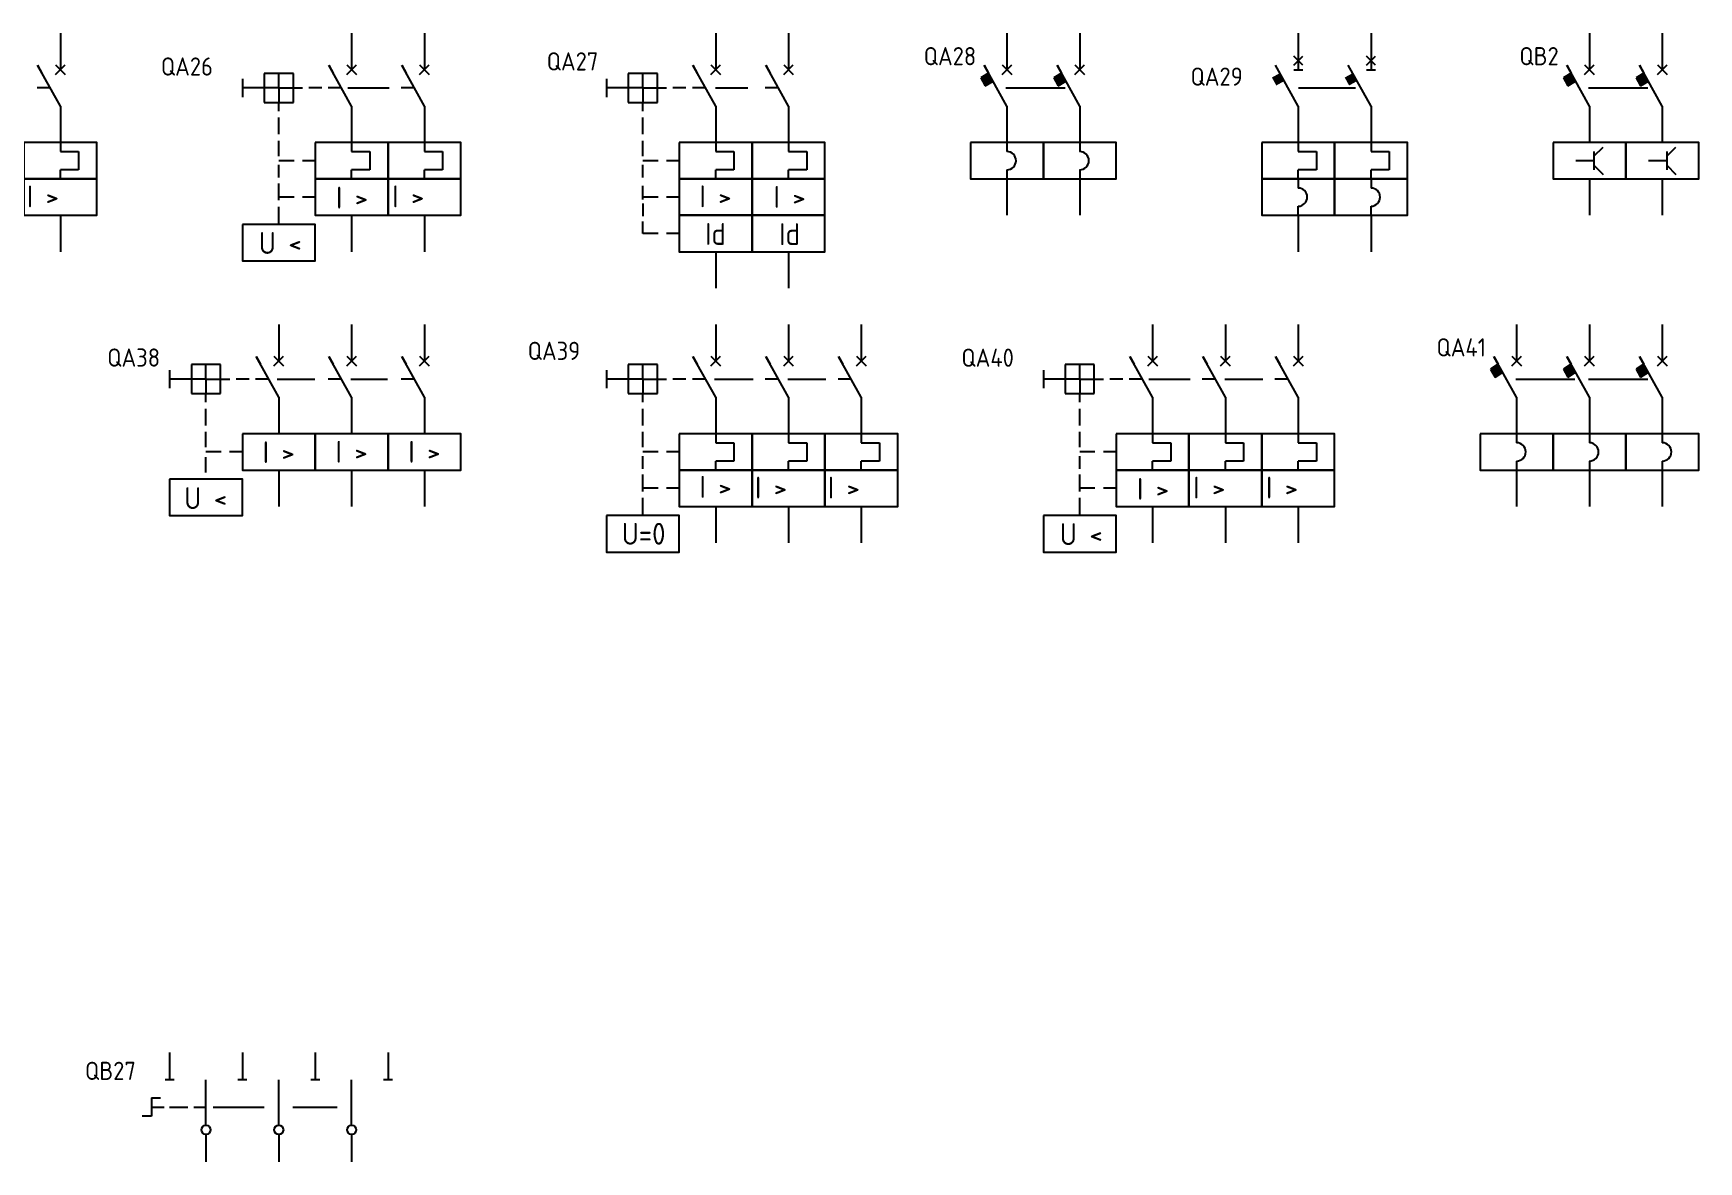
# Model space of a CAD drawing. Header units: millimetres. Extents: x 1746 to 2533, y 1027 to 2108.
# Drawn here: x 2166.3 to 2395, y 1792.5 to 1947.5 of the extents above; entities that cross this region are included whole.
import ezdxf
from ezdxf.enums import TextEntityAlignment as Align

# ---------------------------------------------------------------- set-up
doc = ezdxf.new("R2010")
doc.units = ezdxf.units.MM
for name, color, linetype in [('LINK', 7, 'Continuous'), ('MISC', 7, 'Continuous'), ('SYMS', 7, 'Continuous'), ('TAGS', 7, 'Continuous')]:
    doc.layers.add(name, color=color, linetype=linetype)
doc.styles.add('WD_IEC', font='isocp2.shx', dxfattribs={"width": 0.9, "height": 4})

# ---------------------------------------------------------------- blocks, each defined once
blk = doc.blocks.new('VCB21Q41')
for p, q in [((0, 7.5), (0, 2.5)), ((0, -2.5), (-3.12, 3.12)), ((-3.12, 3.12), (-2.52, 2.03)), ((-0.66, 1.84), (0.66, 3.16)), ((-0.66, 3.16), (0.66, 1.84)), ((-1.39, 0), (-3.2, 0)), ((0, -2.5), (0, -7.5)), ((0, -7.5), (0, -8.75)), ((0, -8.75), (2.5, -8.75)), ((2.5, -8.75), (2.5, -11.25)), ((0, -12.5), (0, -11.25)), ((2.5, -11.25), (0, -11.25)), ((0, -17.5), (0, -22.5))]:
    blk.add_line(p, q)
for points in [[(-5, -7.5), (-5, -12.5), (5, -12.5), (5, -7.5)], [(-5, -12.5), (-5, -17.5), (5, -17.5), (5, -12.5)]]:
    blk.add_lwpolyline(points, close=True)
at = {"style": 'WD_IEC'}
for tag, height, p in [('INST', 2.5, (-7.93, 7.86)), ('LOC', 2.5, (-7.93, 4.86)), ('TAG2', 2.5, (-7.93, 1.86)), ('DESC1', 2.5, (-8.6, -11.72)), ('DESC2', 2.5, (-8.6, -14.72)), ('I', 3, (-0.18, -16.4)), ('DESC3', 2.5, (-8.6, -17.72))]:
    blk.add_attdef(tag, text='', height=height, dxfattribs=at).set_placement(p, align=Align.RIGHT)
blk.add_attdef('TERM01', text='', height=2, rotation=90, dxfattribs=at).set_placement((-1, 7.5), align=Align.RIGHT)
at = {"style": 'WD_IEC', "flags": 1}
for tag, p, height in [('X2TERM01', (0, 7.5), 0.32), ('X4LINK', (-4.85, 0), 0.32), ('X1LINK', (-0.09, 0), 0.32), ('CONTACT', (-5, -7.5), 1), ('FAMILY', (0.69, -20.27), 1), ('X8TERM02', (0, -22.5), 0.32)]:
    blk.add_attdef(tag, p, '', height=height, dxfattribs=at)
at = {"lineweight": 15, "style": 'WD_IEC'}
blk.add_attdef('XREF', text='', height=2.5, dxfattribs=at).set_placement((-8.6, -5.72), align=Align.RIGHT)
at = {"style": 'WD_IEC', "flags": 1}
blk.add_attdef('RATING1', text='', height=2.5, dxfattribs=at).set_placement((-8.6, -8.72), align=Align.RIGHT)
at = {"style": 'WD_IEC'}
blk.add_attdef('TERM02', (-1, -22.5), '', height=2, rotation=90, dxfattribs=at)
blk = doc.blocks.new('VCB11Q45')
for p, q in [((0, 7.5), (0, 2.5)), ((0, -2.5), (-3.12, 3.12)), ((-3.12, 3.12), (-2.52, 2.03)), ((-0.66, 1.84), (0.66, 3.16)), ((-0.66, 3.16), (0.66, 1.84)), ((-15, 1.25), (-15, -1.25)), ((-12, 0), (-15, 0)), ((-10, 2), (-12, 2)), ((-12, 2), (-12, -2)), ((-10, 0), (-12, 0)), ((-10, 0), (-10, 2)), ((-8, 2), (-10, 2)), ((-10, 0), (-10, -2)), ((-10, 0), (-8, 0)), ((-8, -2), (-8, 2)), ((-8, 0), (-6.74, 0)), ((-4.09, 0), (-5.87, 0)), ((-1.39, 0), (-3.2, 0)), ((-12, -2), (-8, -2)), ((-10, -3.19), (-10, -2)), ((-10, -6.36), (-10, -4.08)), ((0, -2.5), (0, -7.5)), ((-10, -9.36), (-10, -7.26)), ((0, -7.5), (0, -8.75)), ((0, -8.75), (2.5, -8.75)), ((2.5, -8.75), (2.5, -11.25)), ((-7.91, -10), (-10, -10)), ((-10, -12.33), (-10, -10.57)), ((-5, -10), (-6.75, -10)), ((0, -12.5), (0, -11.25)), ((2.5, -11.25), (0, -11.25)), ((-10, -15.43), (-10, -13.11)), ((-7.91, -15), (-10, -15)), ((-5, -15), (-6.75, -15)), ((-10, -18.75), (-10, -16.32)), ((0, -17.5), (0, -22.5))]:
    blk.add_line(p, q)
for points in [[(-5, -7.5), (-5, -12.5), (5, -12.5), (5, -7.5)], [(-5, -12.5), (-5, -17.5), (5, -17.5), (5, -12.5)], [(-15, -18.75), (-15, -23.75), (-5, -23.75), (-5, -18.75)]]:
    blk.add_lwpolyline(points, close=True)
at = {"style": 'WD_IEC'}
for tag, p in [('INST', (-19.05, 7.69)), ('LOC', (-19.05, 4.69)), ('TAG1', (-19.05, 1.69)), ('RATING1', (-19.05, -1.31)), ('DESC1', (-18.59, -12.98)), ('DESC2', (-18.59, -15.98)), ('DESC3', (-18.59, -18.98))]:
    blk.add_attdef(tag, text='', height=2.5, dxfattribs=at).set_placement(p, align=Align.RIGHT)
blk.add_attdef('TERM01', text='', height=2, rotation=90, dxfattribs=at).set_placement((-1, 7.5), align=Align.RIGHT)
at = {"style": 'WD_IEC', "flags": 1}
for tag, p, height in [('X2TERM01', (0, 7.5), 0.32), ('MFG', (2.75, 6.5), 1.5), ('CAT', (2.75, 4), 1.5), ('X4LINK', (-15, 0), 0.32), ('X1LINK', (-0.5, 0), 0.32), ('CONTACT', (-5, -7.5), 1), ('COMMON', (-3.75, -8.75), 1), ('ASSYCODE', (0.69, -18.77), 1), ('FAMILY', (0.69, -20.27), 1), ('X8TERM02', (0, -22.5), 0.32), ('CATDESC', (0.69, -21.77), 1)]:
    blk.add_attdef(tag, p, '', height=height, dxfattribs=at)
at = {"lineweight": 15, "style": 'WD_IEC'}
blk.add_attdef('XREF', text='', height=2.5, dxfattribs=at).set_placement((-18.59, -9.98), align=Align.RIGHT)
at = {"style": 'WD_IEC'}
for tag, p in [('I', (0.07, -16.57)), ('U', (-9.79, -22.81))]:
    blk.add_attdef(tag, text='', height=3, dxfattribs=at).set_placement(p, align=Align.CENTER)
blk.add_attdef('TERM02', (-1, -22.5), '', height=2, rotation=90, dxfattribs=at)
blk = doc.blocks.new('VCB21Q45')
for p, q in [((0, 7.5), (0, 2.5)), ((0, -2.5), (-3.12, 3.12)), ((-3.12, 3.12), (-2.52, 2.03)), ((-0.66, 1.84), (0.66, 3.16)), ((-0.66, 3.16), (0.66, 1.84)), ((-1.39, 0), (-3.2, 0)), ((0, -2.5), (0, -7.5)), ((0, -7.5), (0, -8.75)), ((0, -8.75), (2.5, -8.75)), ((2.5, -8.75), (2.5, -11.25)), ((0, -12.5), (0, -11.25)), ((2.5, -11.25), (0, -11.25)), ((0, -17.5), (0, -22.5))]:
    blk.add_line(p, q)
for points in [[(-5, -7.5), (-5, -12.5), (5, -12.5), (5, -7.5)], [(-5, -12.5), (-5, -17.5), (5, -17.5), (5, -12.5)]]:
    blk.add_lwpolyline(points, close=True)
at = {"style": 'WD_IEC'}
for tag, height, p in [('INST', 2.5, (-7.93, 7.86)), ('LOC', 2.5, (-7.93, 4.86)), ('TAG2', 2.5, (-7.93, 1.86)), ('DESC1', 2.5, (-8.6, -11.72)), ('DESC2', 2.5, (-8.6, -14.72)), ('I', 3, (0, -16.4)), ('DESC3', 2.5, (-8.6, -17.72))]:
    blk.add_attdef(tag, text='', height=height, dxfattribs=at).set_placement(p, align=Align.RIGHT)
blk.add_attdef('TERM01', text='', height=2, rotation=90, dxfattribs=at).set_placement((-1, 7.5), align=Align.RIGHT)
at = {"style": 'WD_IEC', "flags": 1}
for tag, p, height in [('X2TERM01', (0, 7.5), 0.32), ('X4LINK', (-4.85, 0), 0.32), ('X1LINK', (-0.09, 0), 0.32), ('CONTACT', (-5, -7.5), 1), ('FAMILY', (0.69, -20.27), 1), ('X8TERM02', (0, -22.5), 0.32)]:
    blk.add_attdef(tag, p, '', height=height, dxfattribs=at)
at = {"lineweight": 15, "style": 'WD_IEC'}
blk.add_attdef('XREF', text='', height=2.5, dxfattribs=at).set_placement((-8.6, -5.72), align=Align.RIGHT)
at = {"style": 'WD_IEC', "flags": 1}
blk.add_attdef('RATING1', text='', height=2.5, dxfattribs=at).set_placement((-8.6, -8.72), align=Align.RIGHT)
at = {"style": 'WD_IEC'}
blk.add_attdef('TERM02', (-1, -22.5), '', height=2, rotation=90, dxfattribs=at)
blk = doc.blocks.new('VCB11Q25')
for p, q in [((0, 7.5), (0, 2.5)), ((0, -2.5), (-3.12, 3.12)), ((-3.12, 3.12), (-2.52, 2.03)), ((-0.66, 1.84), (0.66, 3.16)), ((-0.66, 3.16), (0.66, 1.84)), ((-15, 1.25), (-15, -1.25)), ((-12, 0), (-15, 0)), ((-10, 2), (-12, 2)), ((-12, 2), (-12, -2)), ((-10, 0), (-12, 0)), ((-10, 0), (-10, 2)), ((-8, 2), (-10, 2)), ((-10, 0), (-10, -2)), ((-10, 0), (-8, 0)), ((-8, -2), (-8, 2)), ((-8, 0), (-6.74, 0)), ((-4.09, 0), (-5.87, 0)), ((-1.39, 0), (-3.2, 0)), ((-12, -2), (-8, -2)), ((-10, -3.19), (-10, -2)), ((-10, -6.36), (-10, -4.08)), ((0, -2.5), (0, -7.5)), ((-10, -9.36), (-10, -7.26)), ((0, -7.5), (0, -8.75)), ((0, -8.75), (2.5, -8.75)), ((2.5, -8.75), (2.5, -11.25)), ((-7.91, -10), (-10, -10)), ((-10, -12.33), (-10, -10.57)), ((-5, -10), (-6.75, -10)), ((0, -12.5), (0, -11.25)), ((2.5, -11.25), (0, -11.25)), ((-10, -15.33), (-10, -13.43)), ((-7.91, -15), (-10, -15)), ((-10, -15.9), (-10, -17.6)), ((-5, -15), (-6.75, -15)), ((-10, -20), (-10, -18.35)), ((-7.91, -20), (-10, -20)), ((-5, -20), (-6.75, -20)), ((0, -22.5), (0, -27.5))]:
    blk.add_line(p, q)
for points in [[(-5, -7.5), (-5, -12.5), (5, -12.5), (5, -7.5)], [(-5, -12.5), (-5, -17.5), (5, -17.5), (5, -12.5)], [(-5, -17.5), (-5, -22.5), (5, -22.5), (5, -17.5)]]:
    blk.add_lwpolyline(points, close=True)
at = {"style": 'WD_IEC'}
for tag, p in [('INST', (-16.12, 8.39)), ('LOC', (-16.12, 5.39)), ('TAG1', (-16.12, 2.39)), ('RATING1', (-16.42, -10.84)), ('DESC1', (-16.42, -13.84)), ('DESC2', (-16.42, -16.84)), ('DESC3', (-16.42, -19.84))]:
    blk.add_attdef(tag, text='', height=2.5, dxfattribs=at).set_placement(p, align=Align.RIGHT)
blk.add_attdef('TERM01', text='', height=2, rotation=90, dxfattribs=at).set_placement((-1, 7.5), align=Align.RIGHT)
at = {"style": 'WD_IEC', "flags": 1}
for tag, p, height in [('X2TERM01', (0, 7.5), 0.32), ('MFG', (2.75, 6.5), 1.5), ('CAT', (2.75, 4), 1.5), ('X4LINK', (-15, 0), 0.32), ('X1LINK', (-0.03, 0), 0.32), ('CONTACT', (-5, -7.5), 1), ('COMMON', (-3.75, -8.75), 1), ('ASSYCODE', (0.69, -23.77), 1), ('FAMILY', (0.69, -25.27), 1), ('X8TERM02', (0, -27.5), 0.32), ('CATDESC', (0.69, -26.77), 1)]:
    blk.add_attdef(tag, p, '', height=height, dxfattribs=at)
at = {"lineweight": 15, "style": 'WD_IEC'}
blk.add_attdef('XREF', text='', height=2.5, dxfattribs=at).set_placement((-16.42, -7.84), align=Align.RIGHT)
at = {"style": 'WD_IEC'}
for p in [(-0.02, -16.39), (-0.02, -21.56)]:
    blk.add_attdef('I', text='', height=3, dxfattribs=at).set_placement(p, align=Align.CENTER)
blk.add_attdef('TERM02', (-1, -27.5), '', height=2, rotation=90, dxfattribs=at)
blk = doc.blocks.new('VCB21Q25')
for p, q in [((0, 7.5), (0, 2.5)), ((0, -2.5), (-3.12, 3.12)), ((-3.12, 3.12), (-2.52, 2.03)), ((-0.66, 1.84), (0.66, 3.16)), ((-0.66, 3.16), (0.66, 1.84)), ((-1.39, 0), (-3.2, 0)), ((0, -2.5), (0, -7.5)), ((0, -7.5), (0, -8.75)), ((0, -8.75), (2.5, -8.75)), ((2.5, -8.75), (2.5, -11.25)), ((0, -12.5), (0, -11.25)), ((2.5, -11.25), (0, -11.25)), ((0, -22.5), (0, -27.5))]:
    blk.add_line(p, q)
for points in [[(-5, -7.5), (-5, -12.5), (5, -12.5), (5, -7.5)], [(-5, -12.5), (-5, -17.5), (5, -17.5), (5, -12.5)], [(-5, -17.5), (-5, -22.5), (5, -22.5), (5, -17.5)]]:
    blk.add_lwpolyline(points, close=True)
at = {"style": 'WD_IEC'}
for tag, p in [('INST', (-11.8, 7.94)), ('LOC', (-11.8, 4.94)), ('TAG2', (-11.8, 1.95)), ('DESC1', (-11.48, -10.87)), ('DESC2', (-11.48, -13.87)), ('DESC3', (-11.48, -16.87))]:
    blk.add_attdef(tag, text='', height=2.5, dxfattribs=at).set_placement(p, align=Align.RIGHT)
blk.add_attdef('TERM01', text='', height=2, rotation=90, dxfattribs=at).set_placement((-1, 7.5), align=Align.RIGHT)
at = {"style": 'WD_IEC', "flags": 1}
for tag, p, height in [('X2TERM01', (0, 7.5), 0.32), ('X4LINK', (-5.59, 0), 0.32), ('X1LINK', (-0.01, 0), 0.32), ('CONTACT', (-5, -7.5), 1), ('FAMILY', (0.69, -25.27), 1), ('X8TERM02', (0, -27.5), 0.32)]:
    blk.add_attdef(tag, p, '', height=height, dxfattribs=at)
at = {"lineweight": 15, "style": 'WD_IEC'}
blk.add_attdef('XREF', text='', height=2.5, dxfattribs=at).set_placement((-11.48, -4.87), align=Align.RIGHT)
at = {"style": 'WD_IEC', "flags": 1}
blk.add_attdef('RATING1', text='', height=2.5, dxfattribs=at).set_placement((-11.48, -7.87), align=Align.RIGHT)
at = {"style": 'WD_IEC'}
for p in [(0.16, -16.47), (0.15, -21.59)]:
    blk.add_attdef('I', text='', height=3, dxfattribs=at).set_placement(p, align=Align.CENTER)
blk.add_attdef('TERM02', (-1, -27.5), '', height=2, rotation=90, dxfattribs=at)
blk = doc.blocks.new('VCB11Q146')
blk.add_hatch(color=256).paths.add_polyline_path([(-1.91, 0.94), (-2.52, 2.03), (-3.58, 1.38), (-2.97, 0.28)])
for p, q in [((0, 7.5), (0, 2.5)), ((0, -2.5), (-3.12, 3.12)), ((-3.12, 3.12), (-2.52, 2.03)), ((-0.66, 1.84), (0.66, 3.16)), ((-0.66, 3.16), (0.66, 1.84)), ((-2.52, 2.03), (-3.58, 1.38)), ((-3.58, 1.38), (-2.97, 0.28)), ((-2.97, 0.28), (-1.91, 0.94)), ((0, -2.5), (0, -8.75)), ((0, -11.25), (0, -17.5)), ((0, -12.5), (0, -17.5))]:
    blk.add_line(p, q)
blk.add_lwpolyline([(-5, -7.5), (-5, -12.5), (5, -12.5), (5, -7.5)], close=True)
blk.add_arc((0, -10), 1.25, 270, 90)
at = {"style": 'WD_IEC'}
for tag, p in [('INST', (-4.22, 9.11)), ('LOC', (-4.22, 6.11)), ('TAG1', (-4.22, 3.11)), ('RATING1', (-5.86, -5.86)), ('DESC1', (-5.86, -8.86)), ('DESC2', (-5.86, -11.86)), ('DESC3', (-5.86, -14.86))]:
    blk.add_attdef(tag, text='', height=2.5, dxfattribs=at).set_placement(p, align=Align.RIGHT)
blk.add_attdef('TERM01', text='', height=2, rotation=90, dxfattribs=at).set_placement((-1, 7.5), align=Align.RIGHT)
at = {"style": 'WD_IEC', "flags": 1}
for tag, p, height in [('X2TERM01', (0, 7.5), 0.32), ('MFG', (2.75, 6.5), 1.5), ('CAT', (2.75, 4), 1.5), ('X4LINK', (-2, 0), 0.32), ('X1LINK', (-0.13, 0), 0.32), ('ASSYCODE', (0.69, -13.77), 1), ('FAMILY', (0.69, -15.27), 1), ('CATDESC', (0.69, -16.77), 1), ('X8TERM02', (0, -17.5), 0.32)]:
    blk.add_attdef(tag, p, '', height=height, dxfattribs=at)
at = {"lineweight": 15, "style": 'WD_IEC'}
for tag, p in [('XREF', (-5.86, -2.86)), ('WDTAGALT', (-5.86, -17.86))]:
    blk.add_attdef(tag, text='', height=2.5, dxfattribs=at).set_placement(p, align=Align.RIGHT)
at = {"style": 'WD_IEC'}
blk.add_attdef('TERM02', (-1, -17.5), '', height=2, rotation=90, dxfattribs=at)
blk = doc.blocks.new('VCB21Q146')
blk.add_hatch(color=256).paths.add_polyline_path([(-1.91, 0.94), (-2.52, 2.03), (-3.58, 1.38), (-2.97, 0.28)])
for p, q in [((0, 7.5), (0, 2.5)), ((0, -2.5), (-3.12, 3.12)), ((-3.12, 3.12), (-2.52, 2.03)), ((-0.66, 1.84), (0.66, 3.16)), ((-0.66, 3.16), (0.66, 1.84)), ((-2.52, 2.03), (-3.58, 1.38)), ((-3.58, 1.38), (-2.97, 0.28)), ((-2.97, 0.28), (-1.91, 0.94)), ((0, -2.5), (0, -8.75)), ((0, -11.25), (0, -17.5)), ((0, -12.5), (0, -17.5))]:
    blk.add_line(p, q)
blk.add_lwpolyline([(-5, -7.5), (-5, -12.5), (5, -12.5), (5, -7.5)], close=True)
blk.add_arc((0, -10), 1.25, 270, 90)
at = {"style": 'WD_IEC'}
for tag, p in [('INST', (-4.22, 9.11)), ('LOC', (-4.22, 6.11)), ('TAG2', (-4.22, 3.11)), ('DESC1', (-5.86, -8.86)), ('DESC2', (-5.86, -11.86)), ('DESC3', (-5.86, -14.86))]:
    blk.add_attdef(tag, text='', height=2.5, dxfattribs=at).set_placement(p, align=Align.RIGHT)
blk.add_attdef('TERM01', text='', height=2, rotation=90, dxfattribs=at).set_placement((-1, 7.5), align=Align.RIGHT)
at = {"style": 'WD_IEC', "flags": 1}
for tag, p, height in [('X2TERM01', (0, 7.5), 0.32), ('X4LINK', (-2, 0), 0.32), ('X1LINK', (-0.13, 0), 0.32), ('CONTACT', (0.19, -7.24), 1), ('ASSYCODE', (0.69, -13.77), 1), ('FAMILY', (0.69, -15.27), 1), ('CATDESC', (0.69, -16.77), 1), ('X8TERM02', (0, -17.5), 0.32)]:
    blk.add_attdef(tag, p, '', height=height, dxfattribs=at)
at = {"lineweight": 15, "style": 'WD_IEC'}
for tag, p in [('XREF', (-5.86, -2.86)), ('WDTAGALT', (-5.86, -17.86))]:
    blk.add_attdef(tag, text='', height=2.5, dxfattribs=at).set_placement(p, align=Align.RIGHT)
at = {"style": 'WD_IEC', "flags": 1}
blk.add_attdef('RATING1', text='', height=2.5, dxfattribs=at).set_placement((-5.86, -5.86), align=Align.RIGHT)
at = {"style": 'WD_IEC'}
blk.add_attdef('TERM02', (-1, -17.5), '', height=2, rotation=90, dxfattribs=at)
blk = doc.blocks.new('VCB11Q134')
for p, q in [((0, 7.5), (0, 2.5)), ((0, -2.5), (-3.12, 3.12)), ((-0.62, 3.12), (0.63, 4.37)), ((0.63, 3.12), (-0.62, 4.37)), ((-0.62, 2.5), (0.63, 2.5)), ((0, -2.5), (0, -8.75)), ((0, -7.5), (0, -8.75)), ((0, -8.75), (2.5, -8.75)), ((2.5, -8.75), (2.5, -11.25)), ((0, -12.5), (0, -11.25)), ((2.5, -11.25), (0, -11.25)), ((0, -12.5), (0, -13.75)), ((0, -17.5), (0, -16.25)), ((0, -17.5), (0, -22.5))]:
    blk.add_line(p, q)
for points in [[(-5, -7.5), (-5, -12.5), (5, -12.5), (5, -7.5)], [(-5, -12.5), (-5, -17.5), (5, -17.5), (5, -12.5)]]:
    blk.add_lwpolyline(points, close=True)
blk.add_arc((0, -15), 1.25, 270, 90)
blk.add_solid([(-2.52, 2.03), (-3.61, 1.43), (-1.91, 0.94), (-3.01, 0.33)])
at = {"style": 'WD_IEC'}
for tag, p in [('INST', (-7.62, 6.3)), ('LOC', (-7.62, 3.3)), ('TAG1', (-7.62, 0.3)), ('RATING1', (-7.62, -2.7)), ('DESC1', (-7.62, -15.05)), ('DESC2', (-7.62, -18.05)), ('DESC3', (-7.62, -21.05))]:
    blk.add_attdef(tag, text='', height=2.5, dxfattribs=at).set_placement(p, align=Align.RIGHT)
blk.add_attdef('TERM01', text='', height=2, rotation=90, dxfattribs=at).set_placement((-1, 7.5), align=Align.RIGHT)
at = {"style": 'WD_IEC', "flags": 1}
for tag, p, height in [('X2TERM01', (0, 7.5), 0.32), ('X4LINK', (-2.15, 0), 0.32), ('X1LINK', (0.02, 0), 0.32), ('ASSYCODE', (0.69, -18.77), 1), ('FAMILY', (0.69, -20.27), 1), ('X8TERM02', (0, -22.5), 0.32), ('CATDESC', (0.69, -21.77), 1)]:
    blk.add_attdef(tag, p, '', height=height, dxfattribs=at)
at = {"style": 'WD_IEC', "flags": 9}
for tag, p in [('MFG', (7.81, 5.44)), ('CAT', (7.81, 2.94))]:
    blk.add_attdef(tag, text='', height=1.5, dxfattribs=at).set_placement(p, align=Align.RIGHT)
at = {"lineweight": 15, "style": 'WD_IEC'}
for tag, p in [('XREF', (-7.62, -12.05)), ('WDTAGALT', (-7.62, -24.05))]:
    blk.add_attdef(tag, text='', height=2.5, dxfattribs=at).set_placement(p, align=Align.RIGHT)
at = {"style": 'WD_IEC'}
blk.add_attdef('TERM02', (-1, -22.5), '', height=2, rotation=90, dxfattribs=at)
blk = doc.blocks.new('VCB21Q134')
for p, q in [((0, 7.5), (0, 2.5)), ((0, -2.5), (-3.12, 3.12)), ((-0.62, 3.12), (0.63, 4.37)), ((0.63, 3.12), (-0.62, 4.37)), ((-0.62, 2.5), (0.63, 2.5)), ((0, -2.5), (0, -8.75)), ((0, -7.5), (0, -8.75)), ((0, -8.75), (2.5, -8.75)), ((2.5, -8.75), (2.5, -11.25)), ((0, -12.5), (0, -11.25)), ((2.5, -11.25), (0, -11.25)), ((0, -12.5), (0, -13.75)), ((0, -17.5), (0, -16.25)), ((0, -17.5), (0, -22.5))]:
    blk.add_line(p, q)
for points in [[(-5, -7.5), (-5, -12.5), (5, -12.5), (5, -7.5)], [(-5, -12.5), (-5, -17.5), (5, -17.5), (5, -12.5)]]:
    blk.add_lwpolyline(points, close=True)
blk.add_arc((0, -15), 1.25, 270, 90)
blk.add_solid([(-2.52, 2.03), (-3.61, 1.43), (-1.91, 0.94), (-3.01, 0.33)])
at = {"style": 'WD_IEC'}
for tag, p in [('INST', (-7.62, 6.3)), ('LOC', (-7.62, 3.3)), ('TAG2', (-7.62, 0.3)), ('DESC1', (-7.62, -15.05)), ('DESC2', (-7.62, -18.05)), ('DESC3', (-7.62, -21.05))]:
    blk.add_attdef(tag, text='', height=2.5, dxfattribs=at).set_placement(p, align=Align.RIGHT)
blk.add_attdef('TERM01', text='', height=2, rotation=90, dxfattribs=at).set_placement((-1, 7.5), align=Align.RIGHT)
at = {"style": 'WD_IEC', "flags": 1}
for tag, p, height in [('X2TERM01', (0, 7.5), 0.32), ('X4LINK', (-2.15, 0), 0.32), ('X1LINK', (0.02, 0), 0.32), ('CONTACT', (-5.49, -7.21), 1), ('ASSYCODE', (0.69, -18.77), 1), ('FAMILY', (0.69, -20.27), 1), ('X8TERM02', (0, -22.5), 0.32), ('CATDESC', (0.69, -21.77), 1)]:
    blk.add_attdef(tag, p, '', height=height, dxfattribs=at)
blk.add_attdef('RATING1', text='', height=2.5, dxfattribs=at).set_placement((-7.62, -2.7), align=Align.RIGHT)
at = {"lineweight": 15, "style": 'WD_IEC'}
for tag, p in [('XREF', (-7.62, -12.05)), ('WDTAGALT', (-7.62, -24.05))]:
    blk.add_attdef(tag, text='', height=2.5, dxfattribs=at).set_placement(p, align=Align.RIGHT)
at = {"style": 'WD_IEC'}
blk.add_attdef('TERM02', (-1, -22.5), '', height=2, rotation=90, dxfattribs=at)
blk = doc.blocks.new('VCB11Q138')
blk.add_hatch(color=256).paths.add_polyline_path([(-1.91, 0.94), (-2.52, 2.03), (-3.58, 1.38), (-2.97, 0.28)])
for p, q in [((0, 7.5), (0, 2.5)), ((0, -2.5), (-3.12, 3.12)), ((-3.12, 3.12), (-2.52, 2.03)), ((-0.66, 1.84), (0.66, 3.16)), ((-0.66, 3.16), (0.66, 1.84)), ((-2.52, 2.03), (-3.58, 1.38)), ((-3.58, 1.38), (-2.97, 0.28)), ((-2.97, 0.28), (-1.91, 0.94)), ((0, -2.5), (0, -7.5)), ((0.62, -9.38), (1.88, -8.12)), ((0.62, -8.75), (0.62, -11.25)), ((0.62, -10), (-1.88, -10)), ((0.62, -10.62), (1.88, -11.88)), ((0, -12.5), (0, -17.5))]:
    blk.add_line(p, q)
blk.add_lwpolyline([(-5, -7.5), (-5, -12.5), (5, -12.5), (5, -7.5)], close=True)
at = {"style": 'WD_IEC'}
for tag, p in [('INST', (-4.22, 9.11)), ('LOC', (-4.22, 6.11)), ('TAG1', (-4.22, 3.11)), ('RATING1', (-5.86, -5.86)), ('DESC1', (-5.86, -8.86)), ('DESC2', (-5.86, -11.86)), ('DESC3', (-5.86, -14.86))]:
    blk.add_attdef(tag, text='', height=2.5, dxfattribs=at).set_placement(p, align=Align.RIGHT)
blk.add_attdef('TERM01', text='', height=2, rotation=90, dxfattribs=at).set_placement((-1, 7.5), align=Align.RIGHT)
at = {"style": 'WD_IEC', "flags": 1}
for tag, p, height in [('X2TERM01', (0, 7.5), 0.32), ('MFG', (2.75, 6.5), 1.5), ('CAT', (2.75, 4), 1.5), ('X4LINK', (-2, 0), 0.32), ('X1LINK', (-0.13, 0), 0.32), ('ASSYCODE', (0.69, -13.77), 1), ('FAMILY', (0.69, -15.27), 1), ('CATDESC', (0.69, -16.77), 1), ('X8TERM02', (0, -17.5), 0.32)]:
    blk.add_attdef(tag, p, '', height=height, dxfattribs=at)
at = {"lineweight": 15, "style": 'WD_IEC'}
for tag, p in [('XREF', (-5.86, -2.86)), ('WDTAGALT', (-5.86, -17.86))]:
    blk.add_attdef(tag, text='', height=2.5, dxfattribs=at).set_placement(p, align=Align.RIGHT)
at = {"style": 'WD_IEC'}
blk.add_attdef('TERM02', (-1, -17.5), '', height=2, rotation=90, dxfattribs=at)
blk = doc.blocks.new('VCB21Q138')
blk.add_hatch(color=256).paths.add_polyline_path([(-1.91, 0.94), (-2.52, 2.03), (-3.58, 1.38), (-2.97, 0.28)])
for p, q in [((0, 7.5), (0, 2.5)), ((0, -2.5), (-3.12, 3.12)), ((-3.12, 3.12), (-2.52, 2.03)), ((-0.66, 1.84), (0.66, 3.16)), ((-0.66, 3.16), (0.66, 1.84)), ((-2.52, 2.03), (-3.58, 1.38)), ((-3.58, 1.38), (-2.97, 0.28)), ((-2.97, 0.28), (-1.91, 0.94)), ((0, -2.5), (0, -7.5)), ((0.62, -9.38), (1.88, -8.12)), ((0.62, -8.75), (0.62, -11.25)), ((0.62, -10), (-1.88, -10)), ((0.62, -10.62), (1.88, -11.88)), ((0, -12.5), (0, -17.5))]:
    blk.add_line(p, q)
blk.add_lwpolyline([(-5, -7.5), (-5, -12.5), (5, -12.5), (5, -7.5)], close=True)
at = {"style": 'WD_IEC'}
for tag, p in [('INST', (-4.22, 9.11)), ('LOC', (-4.22, 6.11)), ('TAG2', (-4.22, 3.11)), ('DESC1', (-5.86, -8.86)), ('DESC2', (-5.86, -11.86)), ('DESC3', (-5.86, -14.86))]:
    blk.add_attdef(tag, text='', height=2.5, dxfattribs=at).set_placement(p, align=Align.RIGHT)
blk.add_attdef('TERM01', text='', height=2, rotation=90, dxfattribs=at).set_placement((-1, 7.5), align=Align.RIGHT)
at = {"style": 'WD_IEC', "flags": 1}
for tag, p, height in [('X2TERM01', (0, 7.5), 0.32), ('X4LINK', (-2, 0), 0.32), ('X1LINK', (-0.13, 0), 0.32), ('CONTACT', (0.18, -7.24), 1), ('ASSYCODE', (0.69, -13.77), 1), ('FAMILY', (0.69, -15.27), 1), ('CATDESC', (0.69, -16.77), 1), ('X8TERM02', (0, -17.5), 0.32)]:
    blk.add_attdef(tag, p, '', height=height, dxfattribs=at)
at = {"lineweight": 15, "style": 'WD_IEC'}
for tag, p in [('XREF', (-5.86, -2.86)), ('WDTAGALT', (-5.86, -17.86))]:
    blk.add_attdef(tag, text='', height=2.5, dxfattribs=at).set_placement(p, align=Align.RIGHT)
at = {"style": 'WD_IEC', "flags": 1}
blk.add_attdef('RATING1', text='', height=2.5, dxfattribs=at).set_placement((-5.86, -5.86), align=Align.RIGHT)
at = {"style": 'WD_IEC'}
blk.add_attdef('TERM02', (-1, -17.5), '', height=2, rotation=90, dxfattribs=at)
blk = doc.blocks.new('VCB11Q37')
for p, q in [((0, 7.5), (0, 2.5)), ((0, -2.5), (-3.12, 3.12)), ((-3.12, 3.12), (-2.52, 2.03)), ((-0.66, 1.84), (0.66, 3.16)), ((-0.66, 3.16), (0.66, 1.84)), ((-15, 1.25), (-15, -1.25)), ((-12, 0), (-15, 0)), ((-10, 2), (-12, 2)), ((-12, 2), (-12, -2)), ((-10, 0), (-12, 0)), ((-10, 0), (-10, 2)), ((-8, 2), (-10, 2)), ((-10, 0), (-10, -2)), ((-10, 0), (-8, 0)), ((-8, -2), (-8, 2)), ((-8, 0), (-6.74, 0)), ((-4.09, 0), (-5.87, 0)), ((-1.39, 0), (-3.2, 0)), ((-12, -2), (-8, -2)), ((-10, -3.19), (-10, -2)), ((-10, -6.36), (-10, -4.08)), ((0, -2.5), (0, -7.5)), ((-10, -9.36), (-10, -7.26)), ((-7.91, -10), (-10, -10)), ((-10, -12.83), (-10, -10.73)), ((-5, -10), (-6.75, -10)), ((0, -12.5), (0, -17.5))]:
    blk.add_line(p, q)
for points in [[(-5, -7.5), (-5, -12.5), (5, -12.5), (5, -7.5)], [(-15, -13.75), (-15, -18.75), (-5, -18.75), (-5, -13.75)]]:
    blk.add_lwpolyline(points, close=True)
at = {"style": 'WD_IEC'}
for tag, p in [('INST', (-16.3, 7.71)), ('LOC', (-16.3, 4.71)), ('TAG1', (-16.3, 1.71)), ('RATING1', (-16.86, -8.82)), ('DESC1', (-16.86, -11.82)), ('DESC2', (-16.86, -14.82)), ('DESC3', (-16.86, -17.82))]:
    blk.add_attdef(tag, text='', height=2.5, dxfattribs=at).set_placement(p, align=Align.RIGHT)
blk.add_attdef('TERM01', text='', height=2, rotation=90, dxfattribs=at).set_placement((-1, 7.5), align=Align.RIGHT)
at = {"style": 'WD_IEC', "flags": 1}
for tag, p, height in [('X2TERM01', (0, 7.5), 0.32), ('MFG', (2.75, 6.5), 1.5), ('CAT', (2.75, 4), 1.5), ('X4LINK', (-15, 0), 0.32), ('X1LINK', (-0.24, 0), 0.32), ('CONTACT', (-5, -7.5), 1), ('COMMON', (-3.75, -8.75), 1), ('ASSYCODE', (0.69, -13.77), 1), ('FAMILY', (0.69, -15.27), 1), ('CATDESC', (0.69, -16.77), 1), ('X8TERM02', (0, -17.5), 0.32)]:
    blk.add_attdef(tag, p, '', height=height, dxfattribs=at)
at = {"lineweight": 15, "style": 'WD_IEC'}
blk.add_attdef('XREF', text='', height=2.5, dxfattribs=at).set_placement((-16.86, -5.82), align=Align.RIGHT)
at = {"style": 'WD_IEC'}
for tag, p in [('I', (0, -11.54)), ('U', (-10.04, -17.86))]:
    blk.add_attdef(tag, text='', height=3, dxfattribs=at).set_placement(p, align=Align.CENTER)
blk.add_attdef('TERM02', (-1, -17.5), '', height=2, rotation=90, dxfattribs=at)
blk = doc.blocks.new('VCB21Q37')
for p, q in [((0, 7.5), (0, 2.5)), ((0, -2.5), (-3.12, 3.12)), ((-3.12, 3.12), (-2.52, 2.03)), ((-0.66, 1.84), (0.66, 3.16)), ((-0.66, 3.16), (0.66, 1.84)), ((-1.39, 0), (-3.2, 0)), ((0, -2.5), (0, -7.5)), ((0, -12.5), (0, -17.5))]:
    blk.add_line(p, q)
blk.add_lwpolyline([(-5, -7.5), (-5, -12.5), (5, -12.5), (5, -7.5)], close=True)
at = {"style": 'WD_IEC'}
for tag, p in [('INST', (-6.46, 7.92)), ('LOC', (-6.46, 4.92)), ('TAG2', (-6.46, 1.92)), ('DESC1', (-6.69, -11.47)), ('DESC2', (-6.69, -14.47)), ('DESC3', (-6.69, -17.47))]:
    blk.add_attdef(tag, text='', height=2.5, dxfattribs=at).set_placement(p, align=Align.RIGHT)
blk.add_attdef('TERM01', text='', height=2, rotation=90, dxfattribs=at).set_placement((-1, 7.5), align=Align.RIGHT)
at = {"style": 'WD_IEC', "flags": 1}
for tag, p, height in [('X2TERM01', (0, 7.5), 0.32), ('X4LINK', (-5.06, 0), 0.32), ('X1LINK', (-0.11, 0), 0.32), ('CONTACT', (-5, -7.5), 1), ('FAMILY', (0.69, -15.27), 1), ('X8TERM02', (0, -17.5), 0.32)]:
    blk.add_attdef(tag, p, '', height=height, dxfattribs=at)
at = {"lineweight": 15, "style": 'WD_IEC'}
blk.add_attdef('XREF', text='', height=2.5, dxfattribs=at).set_placement((-6.69, -5.47), align=Align.RIGHT)
at = {"style": 'WD_IEC', "flags": 1}
blk.add_attdef('RATING1', text='', height=2.5, dxfattribs=at).set_placement((-6.69, -8.47), align=Align.RIGHT)
at = {"style": 'WD_IEC'}
blk.add_attdef('I', text='', height=3, dxfattribs=at).set_placement((0.01, -11.48), align=Align.CENTER)
blk.add_attdef('TERM02', (-1, -17.5), '', height=2, rotation=90, dxfattribs=at)
blk = doc.blocks.new('VCB11Q41')
for p, q in [((0, 7.5), (0, 2.5)), ((0, -2.5), (-3.12, 3.12)), ((-3.12, 3.12), (-2.52, 2.03)), ((-0.66, 1.84), (0.66, 3.16)), ((-0.66, 3.16), (0.66, 1.84)), ((-15, 1.25), (-15, -1.25)), ((-12, 0), (-15, 0)), ((-10, 2), (-12, 2)), ((-12, 2), (-12, -2)), ((-10, 0), (-12, 0)), ((-10, 0), (-10, 2)), ((-8, 2), (-10, 2)), ((-10, 0), (-10, -2)), ((-10, 0), (-8, 0)), ((-8, -2), (-8, 2)), ((-8, 0), (-6.74, 0)), ((-4.09, 0), (-5.87, 0)), ((-1.39, 0), (-3.2, 0)), ((-12, -2), (-8, -2)), ((-10, -3.19), (-10, -2)), ((-10, -6.36), (-10, -4.08)), ((0, -2.5), (0, -7.5)), ((-10, -9.36), (-10, -7.26)), ((0, -7.5), (0, -8.75)), ((0, -8.75), (2.5, -8.75)), ((2.5, -8.75), (2.5, -11.25)), ((-7.91, -10), (-10, -10)), ((-10, -12.33), (-10, -10.57)), ((-5, -10), (-6.75, -10)), ((0, -12.5), (0, -11.25)), ((2.5, -11.25), (0, -11.25)), ((-10, -15.43), (-10, -13.11)), ((-7.91, -15), (-10, -15)), ((-5, -15), (-6.75, -15)), ((-10, -18.75), (-10, -16.32)), ((0, -17.5), (0, -22.5))]:
    blk.add_line(p, q)
for points in [[(-5, -7.5), (-5, -12.5), (5, -12.5), (5, -7.5)], [(-5, -12.5), (-5, -17.5), (5, -17.5), (5, -12.5)], [(-15, -18.75), (-15, -23.75), (-5, -23.75), (-5, -18.75)]]:
    blk.add_lwpolyline(points, close=True)
at = {"style": 'WD_IEC'}
for tag, p in [('INST', (-18.6, 8.63)), ('LOC', (-18.6, 5.63)), ('TAG1', (-18.6, 2.63)), ('RATING1', (-18.6, -8.72)), ('DESC1', (-18.6, -11.72)), ('DESC2', (-18.6, -14.72)), ('DESC3', (-18.6, -17.72))]:
    blk.add_attdef(tag, text='', height=2.5, dxfattribs=at).set_placement(p, align=Align.RIGHT)
blk.add_attdef('TERM01', text='', height=2, rotation=90, dxfattribs=at).set_placement((-1, 7.5), align=Align.RIGHT)
at = {"style": 'WD_IEC', "flags": 1}
for tag, p, height in [('X2TERM01', (0, 7.5), 0.32), ('MFG', (2.75, 6.5), 1.5), ('CAT', (2.75, 4), 1.5), ('X4LINK', (-15, 0), 0.32), ('X1LINK', (-0.17, 0), 0.32), ('CONTACT', (-5, -7.5), 1), ('COMMON', (-3.75, -8.75), 1), ('ASSYCODE', (0.69, -18.77), 1), ('FAMILY', (0.69, -20.27), 1), ('X8TERM02', (0, -22.5), 0.32), ('CATDESC', (0.69, -21.77), 1)]:
    blk.add_attdef(tag, p, '', height=height, dxfattribs=at)
at = {"lineweight": 15, "style": 'WD_IEC'}
blk.add_attdef('XREF', text='', height=2.5, dxfattribs=at).set_placement((-18.6, -5.72), align=Align.RIGHT)
at = {"style": 'WD_IEC'}
for tag, p in [('I', (-0.01, -16.3)), ('U', (-9.89, -22.75))]:
    blk.add_attdef(tag, text='', height=3, dxfattribs=at).set_placement(p, align=Align.CENTER)
blk.add_attdef('TERM02', (-1, -22.5), '', height=2, rotation=90, dxfattribs=at)
blk = doc.blocks.new('VDS11Q89')
for p, q in [((-5, 7.5), (-5, 3.75)), ((5, 7.5), (5, 3.75)), ((-4.38, 3.75), (-5.62, 3.75)), ((0, -2.5), (0, 3.75)), ((5.62, 3.75), (4.38, 3.75)), ((-7.5, 1.25), (-7.5, -1.25)), ((-7.5, 1.25), (-6.25, 1.25)), ((-5, 0), (-2.51, 0)), ((-1.65, 0), (0, 0)), ((-7.5, -1.25), (-8.75, -1.25)), ((-7.5, 0), (-5.75, 0)), ((0, -3.75), (0, -7.5))]:
    blk.add_line(p, q)
blk.add_circle((0, -3.12), 0.625)
at = {"style": 'WD_IEC'}
for tag, p in [('INST', (-9.63, 9.73)), ('LOC', (-9.63, 6.73)), ('TAG1', (-9.63, 3.73)), ('RATING1', (-9.63, -6.35)), ('DESC1', (-9.63, -12.35)), ('DESC2', (-9.63, -15.35)), ('DESC3', (-9.63, -18.35))]:
    blk.add_attdef(tag, text='', height=2.5, dxfattribs=at).set_placement(p, align=Align.RIGHT)
for tag, p in [('TERM02', (-6, 7.5)), ('TERM03', (4, 7.5))]:
    blk.add_attdef(tag, text='', height=2, rotation=90, dxfattribs=at).set_placement(p, align=Align.RIGHT)
at = {"style": 'WD_IEC', "flags": 1}
for tag, p, height in [('X2TERM02', (-5, 7.5), 0.32), ('X2TERM03', (5, 7.5), 0.32), ('MFG', (7.33, 6.5), 1.5), ('CAT', (7.33, 4), 1.5), ('X4LINK', (-9.18, 0), 0.32), ('X1LINK', (0.97, 0), 0.32), ('X8TERM01', (0, -7.5), 0.32), ('ASSYCODE', (1, -9), 1), ('FAMILY', (1, -10.5), 1), ('CATDESC', (1, -12), 1), ('CONTACT', (1, -13.5), 1)]:
    blk.add_attdef(tag, p, '', height=height, dxfattribs=at)
at = {"style": 'WD_IEC'}
blk.add_attdef('TERM01', (-1, -7.5), '', height=2, rotation=90, dxfattribs=at)
at = {"lineweight": 15, "style": 'WD_IEC'}
blk.add_attdef('XREF', text='', height=2.5, dxfattribs=at).set_placement((-9.63, -9.35), align=Align.RIGHT)
blk = doc.blocks.new('VDS21Q89')
for p, q in [((-5, 7.5), (-5, 3.75)), ((5, 7.5), (5, 3.75)), ((-4.38, 3.75), (-5.62, 3.75)), ((0, -2.5), (0, 3.75)), ((5.62, 3.75), (4.38, 3.75)), ((0, -3.75), (0, -7.5))]:
    blk.add_line(p, q)
blk.add_circle((0, -3.12), 0.625)
at = {"style": 'WD_IEC'}
for tag, p in [('INST', (-9.63, 9.68)), ('LOC', (-9.63, 6.68)), ('TAG2', (-9.63, 3.68)), ('RATING1', (-9.63, -6.66)), ('DESC1', (-9.63, -12.66)), ('DESC2', (-9.63, -15.66)), ('DESC3', (-9.63, -18.66))]:
    blk.add_attdef(tag, text='', height=2.5, dxfattribs=at).set_placement(p, align=Align.RIGHT)
for tag, p in [('TERM02', (-6, 7.5)), ('TERM03', (4, 7.5))]:
    blk.add_attdef(tag, text='', height=2, rotation=90, dxfattribs=at).set_placement(p, align=Align.RIGHT)
at = {"style": 'WD_IEC', "flags": 1}
for tag, p, height in [('X2TERM02', (-5, 7.5), 0.32), ('X2TERM03', (5, 7.5), 0.32), ('X4LINK', (-2, 0), 0.32), ('X1LINK', (1.95, 0), 0.32), ('X8TERM01', (0, -7.5), 0.32), ('FAMILY', (1, -10.81), 1), ('CONTACT', (1, -13.81), 1)]:
    blk.add_attdef(tag, p, '', height=height, dxfattribs=at)
at = {"style": 'WD_IEC'}
blk.add_attdef('TERM01', (-1, -7.5), '', height=2, rotation=90, dxfattribs=at)
at = {"lineweight": 15, "style": 'WD_IEC'}
blk.add_attdef('XREF', text='', height=2.5, dxfattribs=at).set_placement((-9.63, -9.66), align=Align.RIGHT)

msp = doc.modelspace()

# ---------------------------------------------------------------- linework, layer by layer
at = {"layer": 'LINK'}
for points in [[(2209.5, 1940), (2215.15, 1940)], [(2259.97, 1940), (2264.41, 1940)], [(2299.87, 1940), (2308, 1940)], [(2340.02, 1940), (2347.85, 1940)], [(2379.87, 1940), (2388, 1940)], [(2199.76, 1900), (2204.94, 1900)], [(2209.89, 1900), (2214.94, 1900)], [(2259.83, 1900), (2265.15, 1900)], [(2269.91, 1900), (2275.15, 1900)], [(2319.5, 1900), (2325.15, 1900)], [(2329.91, 1900), (2335.15, 1900)], [(2369.87, 1900), (2378, 1900)], [(2379.87, 1900), (2388, 1900)], [(2190.97, 1800), (2198, 1800)], [(2201.95, 1800), (2208, 1800)]]:
    msp.add_lwpolyline(points, dxfattribs=at)

# ---------------------------------------------------------------- block references
at = {"layer": 'SYMS'}
ref = msp.add_blockref('VCB21Q41', (2170, 1940), dxfattribs=at)
ref.add_attrib('I', 'I >', dxfattribs={"layer": 'MISC', "height": 3, "style": 'WD_IEC'}).set_placement((2169.82, 1923.6), align=Align.RIGHT)
ref = msp.add_blockref('VCB11Q45', (2210, 1940), dxfattribs=at)
ref.add_attrib('I', 'I >', dxfattribs={"layer": 'MISC', "height": 3, "style": 'WD_IEC'}).set_placement((2210.07, 1923.43), align=Align.CENTER)
ref.add_attrib('U', 'U <', dxfattribs={"layer": 'MISC', "height": 3, "style": 'WD_IEC'}).set_placement((2200.21, 1917.19), align=Align.CENTER)
ref.add_attrib('TAG1', 'QA26', dxfattribs={"layer": 'TAGS', "height": 2.5, "style": 'WD_IEC'}).set_placement((2190.95, 1941.69), align=Align.RIGHT)
ref = msp.add_blockref('VCB21Q45', (2220, 1940), dxfattribs=at)
ref.add_attrib('I', 'I >', dxfattribs={"layer": 'MISC', "height": 3, "style": 'WD_IEC'}).set_placement((2220, 1923.6), align=Align.RIGHT)
ref = msp.add_blockref('VCB11Q25', (2260, 1940), dxfattribs=at)
ref.add_attrib('I', 'Id', dxfattribs={"layer": 'MISC', "height": 3, "style": 'WD_IEC'}).set_placement((2259.98, 1918.44), align=Align.CENTER)
ref.add_attrib('I', 'I >', dxfattribs={"layer": 'MISC', "height": 3, "style": 'WD_IEC'}).set_placement((2259.98, 1923.61), align=Align.CENTER)
ref.add_attrib('TAG1', 'QA27', dxfattribs={"layer": 'TAGS', "height": 2.5, "style": 'WD_IEC'}).set_placement((2243.88, 1942.39), align=Align.RIGHT)
ref = msp.add_blockref('VCB21Q25', (2270, 1940), dxfattribs=at)
ref.add_attrib('I', 'I >', dxfattribs={"layer": 'MISC', "height": 3, "style": 'WD_IEC'}).set_placement((2270.16, 1923.53), align=Align.CENTER)
ref.add_attrib('I', 'Id', dxfattribs={"layer": 'MISC', "height": 3, "style": 'WD_IEC'}).set_placement((2270.15, 1918.41), align=Align.CENTER)
ref = msp.add_blockref('VCB11Q146', (2300, 1940), dxfattribs=at)
ref.add_attrib('TAG1', 'QA28', dxfattribs={"layer": 'TAGS', "height": 2.5, "style": 'WD_IEC'}).set_placement((2295.78, 1943.11), align=Align.RIGHT)
for name, p in [('VCB21Q146', (2310, 1940)), ('VCB21Q134', (2350, 1940)), ('VCB21Q138', (2390, 1940)), ('VCB21Q146', (2380, 1900)), ('VCB21Q146', (2390, 1900)), ('VDS21Q89', (2200, 1800)), ('VDS21Q89', (2210, 1800))]:
    msp.add_blockref(name, p, dxfattribs=at)
ref = msp.add_blockref('VCB11Q134', (2340, 1940), dxfattribs=at)
ref.add_attrib('TAG1', 'QA29', dxfattribs={"layer": 'TAGS', "height": 2.5, "style": 'WD_IEC'}).set_placement((2332.38, 1940.3), align=Align.RIGHT)
ref = msp.add_blockref('VCB11Q138', (2380, 1940), dxfattribs=at)
ref.add_attrib('TAG1', 'QB2', dxfattribs={"layer": 'TAGS', "height": 2.5, "style": 'WD_IEC'}).set_placement((2375.78, 1943.11), align=Align.RIGHT)
ref = msp.add_blockref('VCB11Q37', (2200, 1900), dxfattribs=at)
ref.add_attrib('I', 'I >', dxfattribs={"layer": 'MISC', "height": 3, "style": 'WD_IEC'}).set_placement((2200, 1888.46), align=Align.CENTER)
ref.add_attrib('U', 'U <', dxfattribs={"layer": 'MISC', "height": 3, "style": 'WD_IEC'}).set_placement((2189.96, 1882.14), align=Align.CENTER)
ref.add_attrib('TAG1', 'QA38', dxfattribs={"layer": 'TAGS', "height": 2.5, "style": 'WD_IEC'}).set_placement((2183.7, 1901.71), align=Align.RIGHT)
ref = msp.add_blockref('VCB21Q37', (2210, 1900), dxfattribs=at)
ref.add_attrib('I', 'I >', dxfattribs={"layer": 'MISC', "height": 3, "style": 'WD_IEC'}).set_placement((2210.01, 1888.52), align=Align.CENTER)
ref = msp.add_blockref('VCB21Q37', (2220, 1900), dxfattribs=at)
ref.add_attrib('I', 'I >', dxfattribs={"layer": 'MISC', "height": 3, "style": 'WD_IEC'}).set_placement((2220.01, 1888.52), align=Align.CENTER)
ref = msp.add_blockref('VCB11Q41', (2260, 1900), dxfattribs=at)
ref.add_attrib('U', 'U=0', dxfattribs={"layer": 'MISC', "height": 3, "style": 'WD_IEC'}).set_placement((2250.11, 1877.25), align=Align.CENTER)
ref.add_attrib('TAG1', 'QA39', dxfattribs={"layer": 'TAGS', "height": 2.5, "style": 'WD_IEC'}).set_placement((2241.4, 1902.63), align=Align.RIGHT)
ref.add_attrib('I', 'I >', dxfattribs={"layer": 'MISC', "height": 3, "style": 'WD_IEC'}).set_placement((2259.99, 1883.7), align=Align.CENTER)
ref = msp.add_blockref('VCB21Q41', (2270, 1900), dxfattribs=at)
ref.add_attrib('I', 'I >', dxfattribs={"layer": 'MISC', "height": 3, "style": 'WD_IEC'}).set_placement((2269.82, 1883.6), align=Align.RIGHT)
ref = msp.add_blockref('VCB21Q41', (2280, 1900), dxfattribs=at)
ref.add_attrib('I', 'I >', dxfattribs={"layer": 'MISC', "height": 3, "style": 'WD_IEC'}).set_placement((2279.82, 1883.6), align=Align.RIGHT)
ref = msp.add_blockref('VCB11Q45', (2320, 1900), dxfattribs=at)
ref.add_attrib('I', 'I >', dxfattribs={"layer": 'MISC', "height": 3, "style": 'WD_IEC'}).set_placement((2320.07, 1883.43), align=Align.CENTER)
ref.add_attrib('U', 'U <', dxfattribs={"layer": 'MISC', "height": 3, "style": 'WD_IEC'}).set_placement((2310.21, 1877.19), align=Align.CENTER)
ref.add_attrib('TAG1', 'QA40', dxfattribs={"layer": 'TAGS', "height": 2.5, "style": 'WD_IEC'}).set_placement((2300.95, 1901.69), align=Align.RIGHT)
ref = msp.add_blockref('VCB21Q45', (2330, 1900), dxfattribs=at)
ref.add_attrib('I', 'I >', dxfattribs={"layer": 'MISC', "height": 3, "style": 'WD_IEC'}).set_placement((2330, 1883.6), align=Align.RIGHT)
ref = msp.add_blockref('VCB21Q45', (2340, 1900), dxfattribs=at)
ref.add_attrib('I', 'I >', dxfattribs={"layer": 'MISC', "height": 3, "style": 'WD_IEC'}).set_placement((2340, 1883.6), align=Align.RIGHT)
ref = msp.add_blockref('VCB11Q146', (2370, 1900), dxfattribs=at)
ref.add_attrib('TAG1', 'QA41', dxfattribs={"layer": 'TAGS', "height": 2.5, "style": 'WD_IEC'}).set_placement((2365.78, 1903.11), align=Align.RIGHT)
ref = msp.add_blockref('VDS11Q89', (2190, 1800), dxfattribs=at)
ref.add_attrib('TAG1', 'QB27', dxfattribs={"layer": 'TAGS', "height": 2.5, "style": 'WD_IEC'}).set_placement((2180.37, 1803.73), align=Align.RIGHT)

doc.saveas('drawing.dxf')
